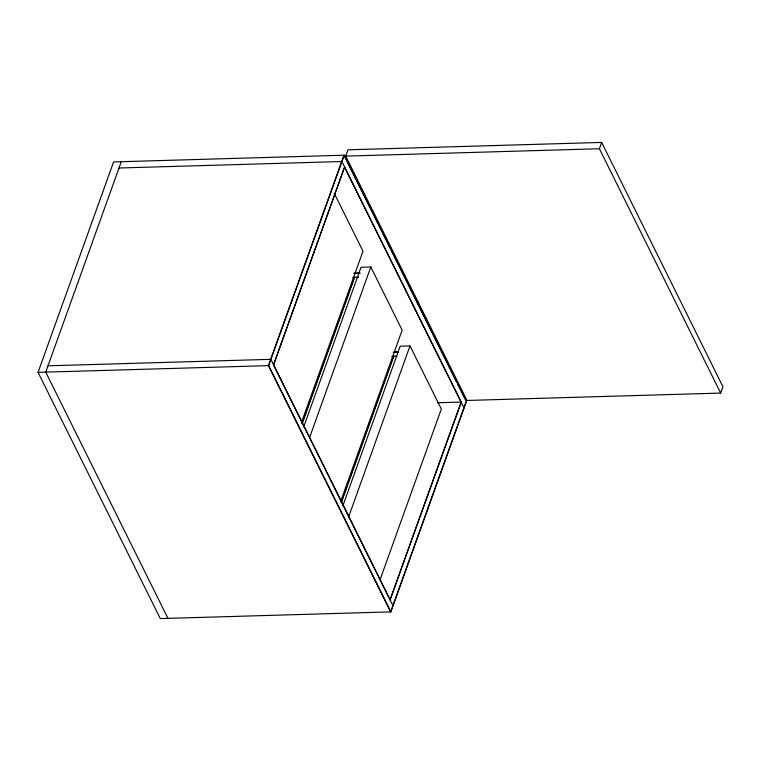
<?xml version="1.0" encoding="UTF-8"?>
<svg xmlns="http://www.w3.org/2000/svg" width="761" height="761" viewBox="0 0 761 761"><rect width="100%" height="100%" fill="white"/><g stroke="black" fill="none" stroke-linecap="round" stroke-linejoin="round"><path stroke-width="1.14" d="M38.05 372.348L113.589 161.922L344.219 155.206L466.445 401.437L390.897 611.863L160.276 618.579L38.05 372.348L268.671 365.632L390.897 611.863M121.284 161.693L45.736 372.129L167.962 618.351M343.962 155.215L268.414 365.641L390.64 611.873L465.808 402.493M268.671 365.632L344.219 155.206M345.713 156.119L347.977 149.812L601.666 142.421L722.95 386.759L720.686 393.066L466.997 400.457L345.713 156.119L599.392 148.737L720.686 393.066M344.115 168.324L273.503 365.014L344.514 167.211M301.67 422.013L362.987 251.216L334.26 193.342M302.05 423.373L354.483 277.327L302.146 423.563M303.687 426.921L360.999 267.282L370.816 266.997L402.16 330.131L340.852 500.928M309.508 437.794L370.816 266.997M341.232 502.289L393.656 356.243L341.318 502.479M342.869 505.837L400.172 346.207L409.998 345.922L441.332 409.057L380.024 579.844M348.681 516.709L409.998 345.922M390.488 598.755L461.099 402.074M599.392 148.737L601.666 142.421M119.011 168.01L341.946 161.522L463.925 407.753M353.998 273.18L359.934 272.999M354.093 273.361L360.029 273.189M353.675 277.346L358.421 277.213M352.581 277.575L358.517 277.404M394.36 352.058L397.917 351.953M393.266 352.286L398.013 352.143M48 365.813L270.935 359.325L392.914 605.556M392.847 356.272L396.728 356.158M391.763 356.49L396.823 356.348M466.445 401.437L457.761 384.457M437.413 402.759L461.356 402.065L390.089 599.877M344.486 156.271L456.705 382.336M344.857 167.896L461.29 402.445M273.313 364.633L390.279 600.248"/></g></svg>
